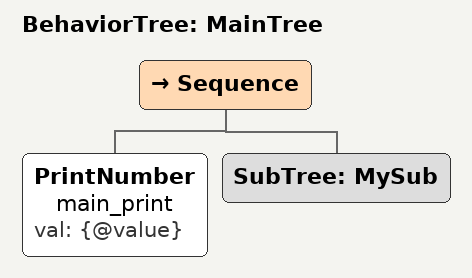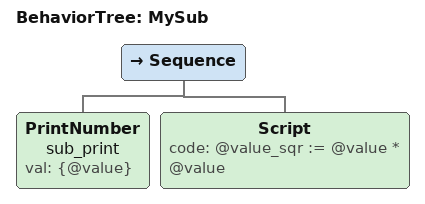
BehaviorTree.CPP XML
<root BTCPP_format="4" >
  <BehaviorTree ID="MainTree">
    <Sequence>
      <PrintNumber name="main_print" val="{@value}" />
      <SubTree ID="MySub"/>
    </Sequence>
  </BehaviorTree>

  <BehaviorTree ID="MySub">
    <Sequence>
      <PrintNumber name="sub_print" val="{@value}" />
      <Script code="@value_sqr := @value * @value" />
    </Sequence>
  </BehaviorTree>
</root>
